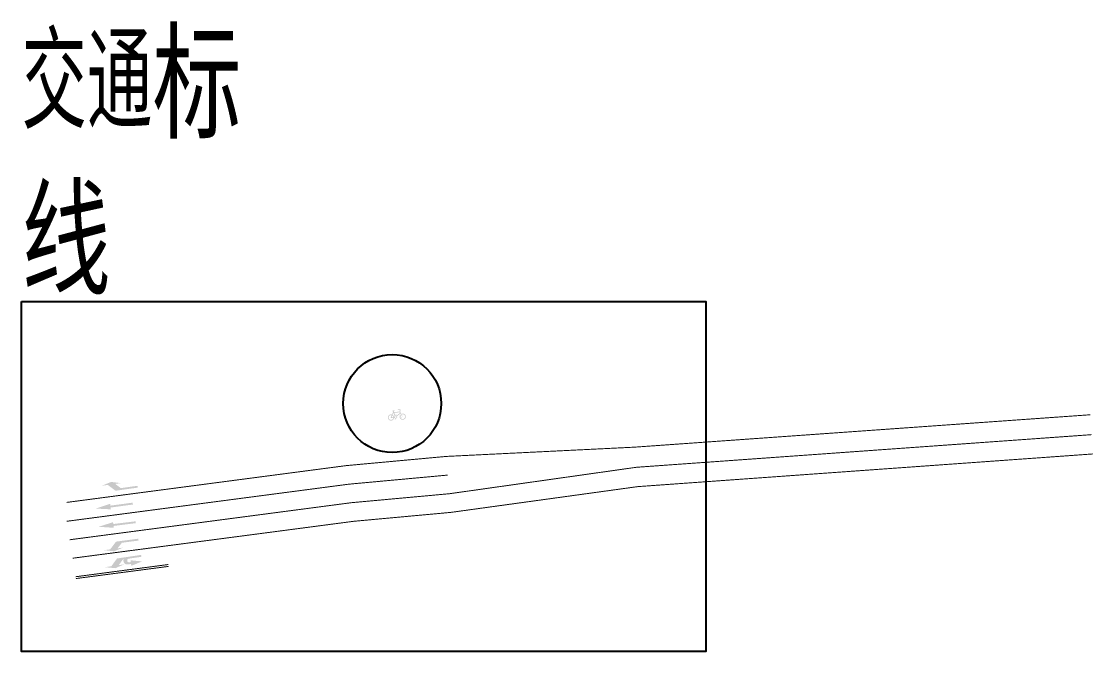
# Model space of a CAD drawing. Header units: millimetres. Extents: x 108070 to 108876, y 12470 to 12955.
# Drawn here: x 108112.8 to 108284.8, y 12586.3 to 12687.3 of the extents above; entities that cross this region are included whole.
import ezdxf

# ---------------------------------------------------------------- set-up
doc = ezdxf.new("R2010")
doc.units = ezdxf.units.MM
doc.header["$LTSCALE"] = 10
doc.linetypes.add('JTSS01', pattern=[6, 2, -4])
doc.layers.add('@-交通标志', color=7, linetype='CONTINUOUS')
doc.layers.add('@-道路标线', color=7, linetype='CONTINUOUS', lineweight=0)
doc.styles.add('gpshz', font='txt.shx', dxfattribs={"width": 0.7, "bigfont": 'hztxt.shx'})

msp = doc.modelspace()

# ---------------------------------------------------------------- hatches: boundary and pattern name
at = {"layer": '@-道路标线'}
h = msp.add_hatch(color=7, dxfattribs=at)
edge = h.paths.add_edge_path()
edge.add_line((108172.42, 12624.71), (108172.4, 12624.77))
edge.add_ellipse((108172.36, 12625.22), major_axis=(0.139, 0.435), ratio=0.999981, start_angle=200.1196, end_angle=202.2, ccw=False)
edge.add_ellipse((108172.39, 12624.92), major_axis=(0.143, -0.046), ratio=1, start_angle=219.859, end_angle=284.2786, ccw=False)
edge.add_ellipse((108172.29, 12624.87), major_axis=(0.0408, -0.013), ratio=1, start_angle=113.1833, end_angle=206.5013, ccw=False)
edge.add_line((108172.29, 12624.91), (108172.68, 12624.94))
edge.add_ellipse((108172.65, 12624.92), major_axis=(0.0397, -0.0126), ratio=1, start_angle=310.8133, end_angle=405.9425, ccw=False)
edge.add_ellipse((108172.36, 12625.22), major_axis=(0.435, -0.139), ratio=1, start_angle=307.0992, end_angle=329.1446, ccw=False)
edge.add_line((108172.51, 12624.79), (108172.55, 12624.67))
edge.add_line((108172.55, 12624.67), (108173.47, 12624.74))
edge.add_ellipse((108174.65, 12624.8), major_axis=(0.36, 1.12), ratio=1, start_angle=102.934, end_angle=110.4751, ccw=False)
edge.add_line((108173.47, 12624.9), (108173.5, 12625))
edge.add_line((108173.5, 12625), (108173.22, 12625.01))
edge.add_ellipse((108173.22, 12625.07), major_axis=(0.0178, 0.0559), ratio=1, start_angle=15.08, end_angle=195.08, ccw=False)
edge.add_line((108173.23, 12625.13), (108173.58, 12625.12))
edge.add_ellipse((108173.58, 12625.06), major_axis=(0.0179, 0.0562), ratio=1, start_angle=-94.401, end_angle=20.9723, ccw=False)
edge.add_line((108173.63, 12625.04), (108173.59, 12624.88))
edge.add_ellipse((108174.65, 12624.8), major_axis=(1.01, -0.32), ratio=1, start_angle=193.5524, end_angle=221.8935)
edge.add_ellipse((108173.95, 12623.94), major_axis=(0.48, -0.153), ratio=1, start_angle=-98.1899, end_angle=139.7105, ccw=False)
edge.add_ellipse((108173.95, 12623.94), major_axis=(0.48, -0.153), ratio=1, start_angle=153.4876, end_angle=261.8101, ccw=False)
edge.add_ellipse((108174.65, 12624.8), major_axis=(1.12, -0.36), ratio=1, start_angle=217.7232, end_angle=223.386, ccw=False)
edge.add_line((108173.54, 12624.4), (108173.04, 12623.98))
edge.add_ellipse((108172.84, 12623.86), major_axis=(0.22, -0.07), ratio=1, start_angle=280.9424, end_angle=407.6811, ccw=False)
edge.add_line((108172.81, 12623.63), (108172.8, 12623.56))
edge.add_line((108172.8, 12623.56), (108172.84, 12623.55))
edge.add_line((108172.84, 12623.55), (108172.82, 12623.47))
edge.add_line((108172.82, 12623.47), (108172.65, 12623.51))
edge.add_line((108172.65, 12623.51), (108172.67, 12623.59))
edge.add_line((108172.67, 12623.59), (108172.71, 12623.58))
edge.add_line((108172.71, 12623.58), (108172.73, 12623.66))
edge.add_ellipse((108172.84, 12623.86), major_axis=(0.07, 0.22), ratio=1, start_angle=156.0779, end_angle=169.4568, ccw=False)
edge.add_line((108172.68, 12623.69), (108172.66, 12623.71))
edge.add_ellipse((108172.84, 12623.86), major_axis=(0.22, -0.07), ratio=1, start_angle=219.2364, end_angle=238.4056, ccw=False)
edge.add_line((108172.62, 12623.78), (108172.58, 12623.77))
edge.add_ellipse((108172.08, 12623.8), major_axis=(0.152, 0.477), ratio=1, start_angle=251.553, end_angle=283.9773, ccw=False)
edge.add_line((108172.49, 12623.51), (108172.4, 12623.42))
edge.add_ellipse((108172.08, 12623.8), major_axis=(0.477, -0.152), ratio=1, start_angle=90.726, end_angle=327.3861, ccw=False)
edge.add_line((108172.23, 12624.28), (108172.42, 12624.71))
edge = h.paths.add_edge_path(flags=16)
edge.add_line((108172.6, 12624.56), (108172.77, 12624.08))
edge.add_ellipse((108172.84, 12623.86), major_axis=(0.22, -0.07), ratio=0.999999, start_angle=113.3331, end_angle=125.8188, ccw=False)
edge.add_line((108172.81, 12624.09), (108172.83, 12624.17))
edge.add_line((108172.83, 12624.17), (108172.78, 12624.18))
edge.add_line((108172.78, 12624.18), (108172.8, 12624.26))
edge.add_line((108172.8, 12624.26), (108172.98, 12624.23))
edge.add_line((108172.98, 12624.23), (108172.96, 12624.15))
edge.add_line((108172.96, 12624.15), (108172.91, 12624.15))
edge.add_line((108172.91, 12624.15), (108172.9, 12624.08))
edge.add_ellipse((108172.84, 12623.86), major_axis=(0.07, 0.22), ratio=1, start_angle=-12.8014, end_angle=1.8475, ccw=False)
edge.add_line((108172.95, 12624.06), (108173.5, 12624.52))
edge.add_ellipse((108174.65, 12624.8), major_axis=(1.12, -0.36), ratio=1, start_angle=206.1846, end_angle=211.5226, ccw=False)
edge.add_line((108173.48, 12624.63), (108172.6, 12624.56))
edge = h.paths.add_edge_path(flags=16)
edge.add_line((108172.47, 12624.56), (108172.33, 12624.24))
edge.add_ellipse((108172.08, 12623.8), major_axis=(0.477, -0.152), ratio=1, start_angle=387.4429, end_angle=437.7306, ccw=False)
edge.add_line((108172.58, 12623.89), (108172.61, 12623.89))
edge.add_ellipse((108172.84, 12623.86), major_axis=(0.07, 0.22), ratio=1, start_angle=66.1213, end_angle=99.7961, ccw=False)
edge.add_line((108172.66, 12624.01), (108172.47, 12624.56))
edge = h.paths.add_edge_path(flags=16)
edge.add_line((108172.73, 12623.77), (108172.74, 12623.76))
edge.add_ellipse((108172.84, 12623.86), major_axis=(0.101, 0.097), ratio=0.999998, start_angle=184.5029, end_angle=536.8305)
edge = h.paths.add_edge_path(flags=16)
edge.add_ellipse((108173.95, 12623.94), major_axis=(0.369, -0.117), ratio=1, start_angle=158.9142, end_angle=261.7295)
edge.add_ellipse((108173.95, 12623.94), major_axis=(0.369, -0.117), ratio=1, start_angle=261.7295, end_angle=501.1212)
edge.add_ellipse((108174.65, 12624.8), major_axis=(1.01, -0.32), ratio=1, start_angle=228.2604, end_angle=249.284)
edge.add_ellipse((108173.95, 12623.92), major_axis=(0.0559, -0.0178), ratio=0.999998, start_angle=249.7117, end_angle=428.8563, ccw=False)
edge.add_ellipse((108174.65, 12624.8), major_axis=(1.12, -0.36), ratio=1, start_angle=229.4454, end_angle=249.284, ccw=False)
edge = h.paths.add_edge_path(flags=16)
edge.add_line((108172.29, 12624.13), (108172.17, 12623.86))
edge.add_line((108172.17, 12623.86), (108172.46, 12623.88))
edge.add_ellipse((108172.08, 12623.8), major_axis=(0.365, -0.116), ratio=1, start_angle=29.1315, end_angle=75.8249)
edge = h.paths.add_edge_path(flags=16)
edge.add_ellipse((108172.08, 12623.8), major_axis=(0.365, -0.116), ratio=1, start_angle=92.8257, end_angle=327.3861)
edge.add_line((108172.33, 12623.51), (108172.39, 12623.58))
edge.add_ellipse((108172.08, 12623.8), major_axis=(0.365, -0.116), ratio=1, start_angle=341.553, end_angle=371.5107)
edge.add_line((108172.46, 12623.76), (108172.1, 12623.74))
edge.add_ellipse((108172.09, 12623.8), major_axis=(0.0199, 0.0625), ratio=1, start_angle=79.8264, end_angle=206.8305, ccw=False)
edge.add_line((108172.03, 12623.83), (108172.18, 12624.18))
for points in [[(108131.42, 12612.71), (108131.4, 12612.85), (108128.73, 12612.48), (108127.83, 12613.16), (108128.72, 12613.28), (108127.18, 12613.47), (108125.65, 12612.85), (108126.64, 12612.99), (108127.88, 12612.06), (108131.45, 12612.56)], [(108130.65, 12610), (108130.63, 12610.15), (108127.06, 12609.67), (108127.02, 12609.97), (108124.7, 12609.2), (108127.14, 12609.08), (108127.1, 12609.37), (108130.67, 12609.85)], [(108131.11, 12607.01), (108131.09, 12607.16), (108127.52, 12606.72), (108127.49, 12607.02), (108125.16, 12606.28), (108127.59, 12606.12), (108127.56, 12606.42), (108131.13, 12606.86)], [(108132.01, 12601.62), (108131.99, 12601.77), (108128.13, 12601.2), (108127.2, 12599.95), (108126.21, 12599.81), (108127.85, 12599.64), (108129.28, 12600.26), (108128.39, 12600.13), (108129.06, 12601.03), (108129.19, 12601.05, 0.57735), (108129.83, 12600.24), (108130.38, 12600.32), (108130.42, 12600.02), (108132.14, 12600.73), (108130.29, 12600.91), (108130.34, 12600.62), (108130.09, 12600.58, -1), (108130, 12601.17), (108132.03, 12601.47)]]:
    msp.add_hatch(color=7, dxfattribs=at).paths.add_polyline_path(points)
at = {"layer": '@-道路标线', "extrusion": (0, 1e-16, -1)}
msp.add_hatch(color=7, dxfattribs=at).paths.add_polyline_path([(-108131.55, 12604.22), (-108131.57, 12604.07), (-108128.9, 12603.72), (-108128.21, 12602.82), (-108129.1, 12602.94), (-108127.66, 12602.35), (-108126.03, 12602.53), (-108127.02, 12602.66), (-108127.97, 12603.9), (-108131.53, 12604.37)])

# ---------------------------------------------------------------- linework, layer by layer
at = {"layer": '@-交通标志'}
msp.add_lwpolyline([(108112.79, 12642.42), (108222.59, 12642.42), (108222.59, 12586.28), (108112.79, 12586.28)], close=True, dxfattribs=at)
at = {"layer": '@-交通标志', "color": 1}
msp.add_circle((108172.28, 12626.04), 7.86, dxfattribs=at)
at = {"layer": '@-道路标线', "color": 7, "linetype": 'JTSS01', "ltscale": 0.1, "const_width": 0.15, "flags": 128}
for points in [[(108149.99, 12614.13), (108164.92, 12616.09), (108180.94, 12617.56), (108211.22, 12619.05), (108284.26, 12624.24)], [(108284.49, 12621.05), (108211.45, 12615.82), (108181.44, 12611.58), (108165.7, 12610.14), (108150.78, 12608.18)], [(108284.72, 12617.96), (108211.67, 12612.72), (108181.69, 12608.59), (108166.09, 12607.16), (108166.09, 12607.16), (108151.17, 12605.2)], [(108150.38, 12611.15), (108165.31, 12613.11), (108181.19, 12614.57)]]:
    msp.add_lwpolyline(points, dxfattribs=at)
at = {"layer": '@-道路标线', "color": 7, "linetype": 'Continuous', "const_width": 0.15, "flags": 128}
for points in [[(108120.06, 12610.19), (108149.99, 12614.13)], [(108120.04, 12607.16), (108150.38, 12611.15)], [(108120.52, 12604.2), (108150.78, 12608.18)], [(108120.99, 12601.24), (108151.17, 12605.2)]]:
    msp.add_lwpolyline(points, dxfattribs=at)
at = {"layer": '@-道路标线', "color": 30, "linetype": 'JTSS01', "ltscale": 0.1, "const_width": 0.15, "flags": 128}
msp.add_lwpolyline([(108136.34, 12600.23), (108121.47, 12598.27)], dxfattribs=at)
at = {"layer": '@-道路标线', "color": 30, "linetype": 'Continuous', "ltscale": 0.08, "const_width": 0.15, "flags": 128}
msp.add_lwpolyline([(108136.38, 12599.93), (108121.52, 12597.98)], dxfattribs=at)

# ---------------------------------------------------------------- texts
at = {"layer": '@-交通标志', "insert": (108112.79, 12685.11), "char_height": 15, "width": 44.2553, "attachment_point": 1, "style": 'gpshz'}
msp.add_mtext('交通{\\fSimSun|b0|i0|c134|p2;标线}', dxfattribs=at)

doc.saveas('drawing.dxf')
